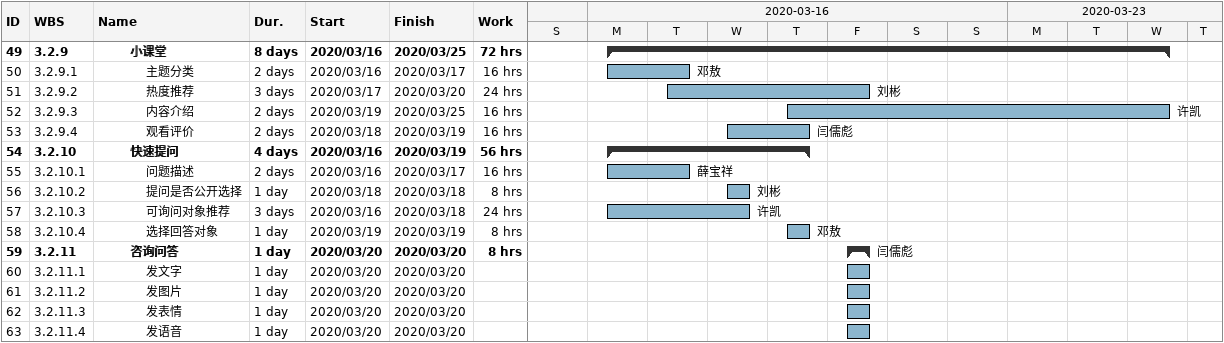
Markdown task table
| ID | WBS | Task | Duration | Start | Finish | Resources | Work (h) |
|---|---|---|---|---|---|---|---|
| 49 | 3.2.9 | **小课堂** | 8d | 2020-03-16 | 2020-03-25 |  | 72 |
| 50 | 3.2.9.1 | 主题分类 | 2d | 2020-03-16 | 2020-03-17 | 邓敖 | 16 |
| 51 | 3.2.9.2 | 热度推荐 | 3d | 2020-03-17 | 2020-03-20 | 刘彬 | 24 |
| 52 | 3.2.9.3 | 内容介绍 | 2d | 2020-03-19 | 2020-03-25 | 许凯 | 16 |
| 53 | 3.2.9.4 | 观看评价 | 2d | 2020-03-18 | 2020-03-19 | 闫儒彪 | 16 |
| 54 | 3.2.10 | **快速提问** | 4d | 2020-03-16 | 2020-03-19 |  | 56 |
| 55 | 3.2.10.1 | 问题描述 | 2d | 2020-03-16 | 2020-03-17 | 薛宝祥 | 16 |
| 56 | 3.2.10.2 | 提问是否公开选择 | 1d | 2020-03-18 | 2020-03-18 | 刘彬 | 8 |
| 57 | 3.2.10.3 | 可询问对象推荐 | 3d | 2020-03-16 | 2020-03-18 | 许凯 | 24 |
| 58 | 3.2.10.4 | 选择回答对象 | 1d | 2020-03-19 | 2020-03-19 | 邓敖 | 8 |
| 59 | 3.2.11 | **咨询问答** | 1d | 2020-03-20 | 2020-03-20 | 闫儒彪 | 8 |
| 60 | 3.2.11.1 | 发文字 | 1d | 2020-03-20 | 2020-03-20 |  |  |
| 61 | 3.2.11.2 | 发图片 | 1d | 2020-03-20 | 2020-03-20 |  |  |
| 62 | 3.2.11.3 | 发表情 | 1d | 2020-03-20 | 2020-03-20 |  |  |
| 63 | 3.2.11.4 | 发语音 | 1d | 2020-03-20 | 2020-03-20 |  |  |
